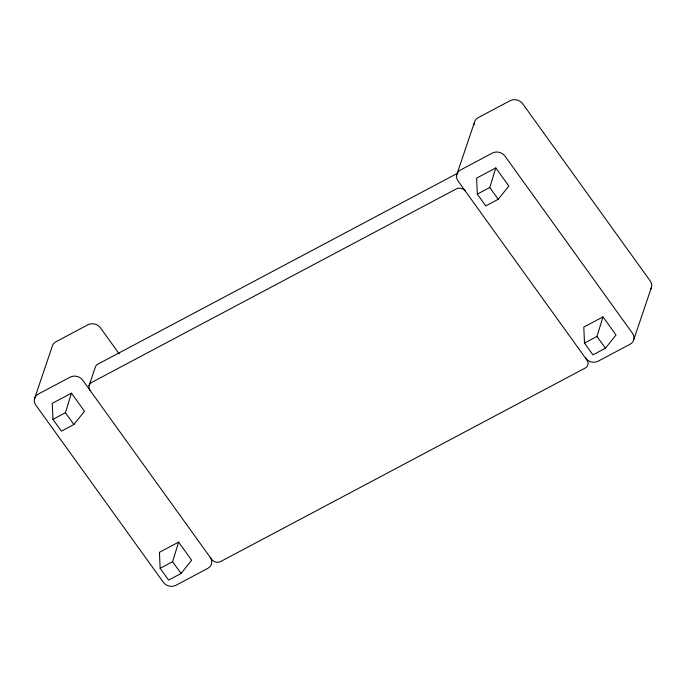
<?xml version="1.0" encoding="UTF-8"?>
<svg xmlns="http://www.w3.org/2000/svg" width="686" height="686" viewBox="0 0 686 686"><rect width="100%" height="100%" fill="white"/><g stroke="black" fill="none" stroke-linecap="round" stroke-linejoin="round"><path stroke-width="1.03" d="M52.942 419.352L65.419 412.732L71.447 393.172L84.481 411.283L73.891 424.505L61.414 431.134L52.942 419.352L52.247 403.359L71.447 393.172M160.13 568.308L172.606 561.688L178.626 542.12L191.66 560.239L181.078 573.462L168.602 580.082L160.13 568.308L159.435 552.307L178.626 542.12M477.31 194.121L489.787 187.501L495.807 167.941L508.841 186.052L498.259 199.274L485.782 205.894L477.31 194.121L476.616 178.12L495.807 167.941M584.489 343.077L596.966 336.449L602.994 316.889L616.028 335L605.438 348.231L592.97 354.851L584.489 343.077L583.795 327.076L602.994 316.889M34.437 398.969L52.162 346.61A9.141 7.949 18.7 0 1 55.952 341.748L87.937 324.77A9.141 7.949 18.7 0 1 100.473 327.857L119.218 353.907M88.991 385.892L95.174 367.627A6.526 5.677 18.7 0 1 97.884 364.155L457.819 173.121M456.67 174.87L474.395 122.511M633.838 339.39L651.563 287.031M489.787 187.501L498.259 199.274M596.966 336.449L605.438 348.231M65.419 412.732L73.891 424.505M172.606 561.688L181.078 573.462M585.527 358.143A9.141 7.949 18.7 0 0 598.063 361.23L630.048 344.252A9.141 7.949 18.7 0 0 632.441 333.242L504.982 156.116A9.141 7.949 18.7 0 0 492.445 153.029L460.46 170.008A9.141 7.949 18.7 0 0 458.068 181.018L586.976 360.159A6.526 5.677 18.7 0 1 585.269 368.022L220.609 561.56A6.526 5.677 18.7 0 1 211.657 559.356L82.749 380.216A9.141 7.949 18.7 0 0 70.212 377.129L38.227 394.107A9.141 7.949 18.7 0 0 35.835 405.117L163.294 582.243A9.141 7.949 18.7 0 0 175.83 585.33L207.815 568.351A9.141 7.949 18.7 0 0 210.208 557.349M650.825 288.969A9.141 7.949 18.7 0 0 650.165 280.883L522.706 103.758A9.141 7.949 18.7 0 0 510.17 100.671L478.185 117.649A9.141 7.949 18.7 0 0 474.258 124.603M465.305 191.077A6.526 5.677 18.7 0 0 456.353 188.873L91.701 382.419A6.526 5.677 18.7 0 0 89.995 390.283"/></g></svg>
